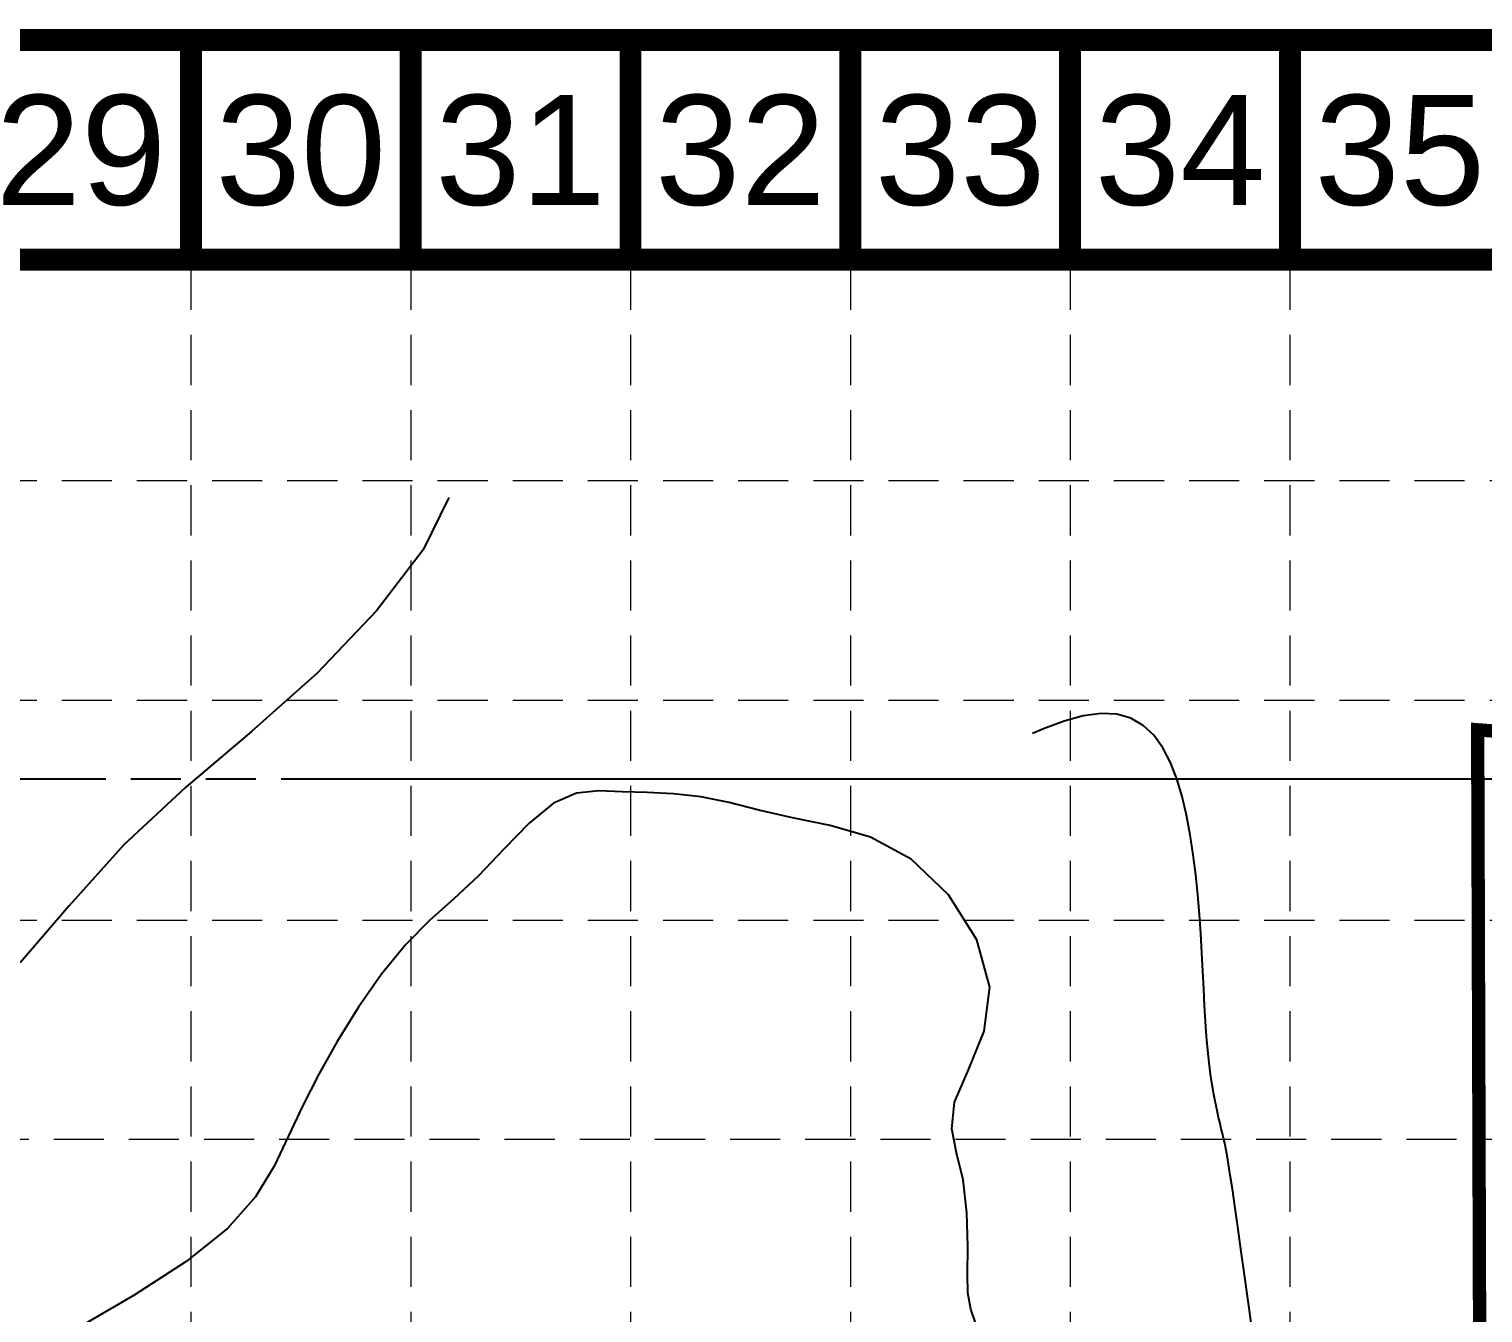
# Model space of a CAD drawing. Header units: inches. Extents: x 638 to 17512, y -393 to 10164.
# Drawn here: x 8355 to 10096, y 8626 to 10164 of the extents above; entities that cross this region are included whole.
import ezdxf
from ezdxf.enums import TextEntityAlignment as Align

# ---------------------------------------------------------------- set-up
doc = ezdxf.new("R2010")
doc.units = ezdxf.units.IN
doc.header["$LTSCALE"] = 600
doc.header["$MEASUREMENT"] = 0
for name, pattern in [('ADJOINERS', [2.85, 2.5, -0.05, 0.1, -0.05, 0.1, -0.05]), ('DASHED', [0.75, 0.5, -0.25]), ('HIDDEN', [0.375, 0.25, -0.125])]:
    doc.linetypes.add(name, pattern=pattern)
for name, color, linetype in [('BASE', 7, 'Continuous'), ('Contour Lines Existing', 8, 'Continuous'), ('EC', 8, 'Continuous'), ('GRID', 254, 'HIDDEN'), ('LIMITS', 1, 'DASHED'), ('s SURVEY - ADJOINERS', 7, 'ADJOINERS')]:
    doc.layers.add(name, color=color, linetype=linetype)
doc.styles.get("Standard").update_dxf_attribs({"font": 'ARIAL.TTF'})

msp = doc.modelspace()

# ---------------------------------------------------------------- linework, layer by layer
at = {"layer": 'BASE', "const_width": 26.3}
for points in [[(651.2, -379.4), (17499.2, -379.4), (17499.2, 10150.6), (651.2, 10150.6)], [(913.9, -116.2), (17236.7, -116.7), (17236.4, 9887.5), (917.2, 9887.8)]]:
    msp.add_lwpolyline(points, close=True, dxfattribs=at)
for points in [[(8548.7, 9887.4), (8548.7, 10150.6)], [(8812, 9887.4), (8812, 10150.6)], [(9075.2, 9887.4), (9075.2, 10150.6)], [(9338.5, 9887.4), (9338.5, 10150.6)], [(9601.7, 9887.4), (9601.7, 10150.6)], [(9865, 9887.4), (9865, 10150.6)]]:
    msp.add_lwpolyline(points, dxfattribs=at)
at = {"layer": 'Contour Lines Existing'}
for p, q in [((9594.5, 9334.9), (9569.7, 9325.7)), ((9617.5, 9341.2), (9594.5, 9334.9)), ((9638.7, 9344.2), (9617.5, 9341.2)), ((9657.8, 9343.3), (9638.7, 9344.2)), ((9674.6, 9338.5), (9657.8, 9343.3)), ((9689.3, 9329.8), (9674.6, 9338.5)), ((9569.7, 9325.7), (9556.8, 9319.9)), ((9701.9, 9317.9), (9689.3, 9329.8)), ((9712.7, 9302.9), (9701.9, 9317.9)), ((9721.9, 9285.5), (9712.7, 9302.9)), ((9729.6, 9265.9), (9721.9, 9285.5)), ((9736, 9244.7), (9729.6, 9265.9)), ((9741.2, 9222.1), (9736, 9244.7)), ((9745.6, 9198.7), (9741.2, 9222.1)), ((9749.1, 9174.8), (9745.6, 9198.7)), ((9752.1, 9150.9), (9749.1, 9174.8)), ((9754.5, 9127), (9752.1, 9150.9)), ((9756.5, 9103.4), (9754.5, 9127)), ((9758.1, 9080.2), (9756.5, 9103.4)), ((9759.5, 9057.5), (9758.1, 9080.2)), ((9760.7, 9035.5), (9759.5, 9057.5)), ((9761.7, 9014.3), (9760.7, 9035.5)), ((9762.8, 8994.1), (9761.7, 9014.3)), ((9763.9, 8975), (9762.8, 8994.1)), ((9765.1, 8957.2), (9763.9, 8975)), ((9766.6, 8940.7), (9765.1, 8957.2)), ((9768.2, 8925.7), (9766.6, 8940.7)), ((9770, 8911.9), (9768.2, 8925.7)), ((9771.9, 8899.3), (9770, 8911.9)), ((9773.8, 8887.9), (9771.9, 8899.3)), ((9775.7, 8877.6), (9773.8, 8887.9)), ((9777.7, 8868.4), (9775.7, 8877.6)), ((9779.5, 8860.2), (9777.7, 8868.4)), ((9781.3, 8852.9), (9779.5, 8860.2)), ((9782.8, 8846.5), (9781.3, 8852.9)), ((9784.3, 8840.9), (9782.8, 8846.5)), ((9785.6, 8835.4), (9784.3, 8840.9)), ((9786.9, 8829.6), (9785.6, 8835.4)), ((9788.2, 8822.9), (9786.9, 8829.6)), ((9789.7, 8814.6), (9788.2, 8822.9)), ((9791.5, 8804.2), (9789.7, 8814.6)), ((9793.5, 8791.1), (9791.5, 8804.2)), ((9796, 8774.6), (9793.5, 8791.1)), ((9799, 8754.2), (9796, 8774.6)), ((9802.5, 8729.4), (9799, 8754.2)), ((9806.7, 8699.7), (9802.5, 8729.4)), ((9811.4, 8666), (9806.7, 8699.7)), ((9816.4, 8629.2), (9811.4, 8666)), ((9821.7, 8590.5), (9816.4, 8629.2))]:
    msp.add_line(p, q, dxfattribs=at)
at = {"layer": 'EC', "color": 35}
for p, q in [((8857.5, 9602.6), (8827.1, 9540.2)), ((8827.1, 9540.2), (8771, 9466.9)), ((8771, 9466.9), (8699.4, 9392)), ((8699.4, 9392), (8621.4, 9322.5)), ((8621.4, 9322.5), (8542.7, 9255.7)), ((8542.7, 9255.7), (8468.5, 9186.6)), ((9010.5, 9248.6), (8982.9, 9236.7)), ((9037.3, 9251.3), (9010.5, 9248.6)), ((9065.2, 9250.1), (9037.3, 9251.3)), ((9095.2, 9249.3), (9065.2, 9250.1)), ((9126.9, 9247.9), (9095.2, 9249.3)), ((9159.6, 9244.4), (9126.9, 9247.9)), ((8982.9, 9236.7), (8953.7, 9212.8)), ((9193.2, 9237.3), (9159.6, 9244.4)), ((9229, 9228.2), (9193.2, 9237.3)), ((9269.1, 9219), (9229, 9228.2)), ((8953.7, 9212.8), (8923.4, 9181.5)), ((9314.4, 9210), (9269.1, 9219)), ((9362.8, 9195.8), (9314.4, 9210)), ((9411.3, 9169.5), (9362.8, 9195.8)), ((8468.5, 9186.6), (8402.7, 9113.1)), ((8923.4, 9181.5), (8893.1, 9149.6)), ((9456.1, 9126.7), (9411.3, 9169.5)), ((8893.1, 9149.6), (8863.6, 9122.1)), ((9490, 9073), (9456.1, 9126.7)), ((8402.7, 9113.1), (8344.2, 9045.6)), ((8863.6, 9122.1), (8834.7, 9096.3)), ((8834.7, 9096.3), (8806, 9067.3)), ((9505.6, 9016.3), (9490, 9073)), ((8806, 9067.3), (8777.1, 9032)), ((8777.1, 9032), (8749.3, 8992.2)), ((9498.7, 8963.7), (9505.6, 9016.3)), ((8749.3, 8992.2), (8723.9, 8951.4)), ((8723.9, 8951.4), (8702, 8912)), ((9479.9, 8917.3), (9498.7, 8963.7)), ((9463.4, 8878.5), (9479.9, 8917.3)), ((8702, 8912), (8682.9, 8874.4)), ((8682.9, 8874.4), (8648.6, 8801.7)), ((9459.9, 8846.8), (9463.4, 8878.5)), ((9465.8, 8817.9), (9459.9, 8846.8)), ((9473.8, 8785.5), (9465.8, 8817.9)), ((8648.6, 8801.7), (8626.2, 8765.1)), ((9478.1, 8746.2), (9473.8, 8785.5)), ((8626.2, 8765.1), (8592.6, 8727.3)), ((9479.2, 8705.7), (9478.1, 8746.2)), ((8592.6, 8727.3), (8543.2, 8687.8)), ((9478.7, 8672.2), (9479.2, 8705.7)), ((8543.2, 8687.8), (8481, 8647.2)), ((9479.1, 8650.3), (9478.7, 8672.2)), ((8481, 8647.2), (8410.9, 8606.5)), ((9482.8, 8630.5), (9479.1, 8650.3)), ((9493.3, 8600.2), (9482.8, 8630.5))]:
    msp.add_line(p, q, dxfattribs=at)
at = {"layer": 'GRID', "color": 252, "linetype": 'HIDDEN', "lineweight": 0, "ltscale": 0.4}
for p, q in [((8548.7, 9887.4), (8548.7, 672.4)), ((8812, 9887.4), (8812, 672.4)), ((9075.2, 9887.4), (9075.2, 672.4)), ((9338.5, 9887.4), (9338.5, 672.4)), ((9601.7, 9887.4), (9601.7, 672.4)), ((9865, 9887.4), (9865, 672.4)), ((924.2, 9623.2), (17245.7, 9623.2)), ((924.2, 9360), (17245.7, 9360)), ((924.2, 9096.7), (17245.7, 9096.7)), ((914.5, 8834.4), (17236, 8834.4))]:
    msp.add_line(p, q, dxfattribs=at)
at = {"layer": 'LIMITS', "ltscale": 0.5, "const_width": 16, "flags": 128}
msp.add_lwpolyline([(11235.8, 9397.9), (10914.5, 9431.9), (10900.6, 9263), (10089.8, 9324.5), (10095.2, 7654.7), (3247.7, 7651.7), (3240.9, 7469), (10127.1, 7463.9), (10127.9, 2985.9), (10598.3, 2827.7), (11974.3, 2527.3), (11973.2, 3635.2), (12020.9, 3629.8), (12011.9, 8785.1), (11211.6, 9205.7), (11235.8, 9397.9)], close=True, dxfattribs=at)
at = {"layer": 's SURVEY - ADJOINERS'}
msp.add_line((10156.7, 9265.3), (3667.6, 9265.3), dxfattribs=at)

# ---------------------------------------------------------------- texts
at = {"layer": 'BASE'}
for s, p in [('29', (8417.1, 10019)), ('30', (8680.4, 10019)), ('31', (8943.6, 10019)), ('32', (9206.9, 10019)), ('33', (9470.1, 10019)), ('34', (9733.4, 10019)), ('35', (9996.6, 10019))]:
    msp.add_text(s, height=131.62, dxfattribs=at).set_placement(p, align=Align.MIDDLE_CENTER)

doc.saveas('drawing.dxf')
